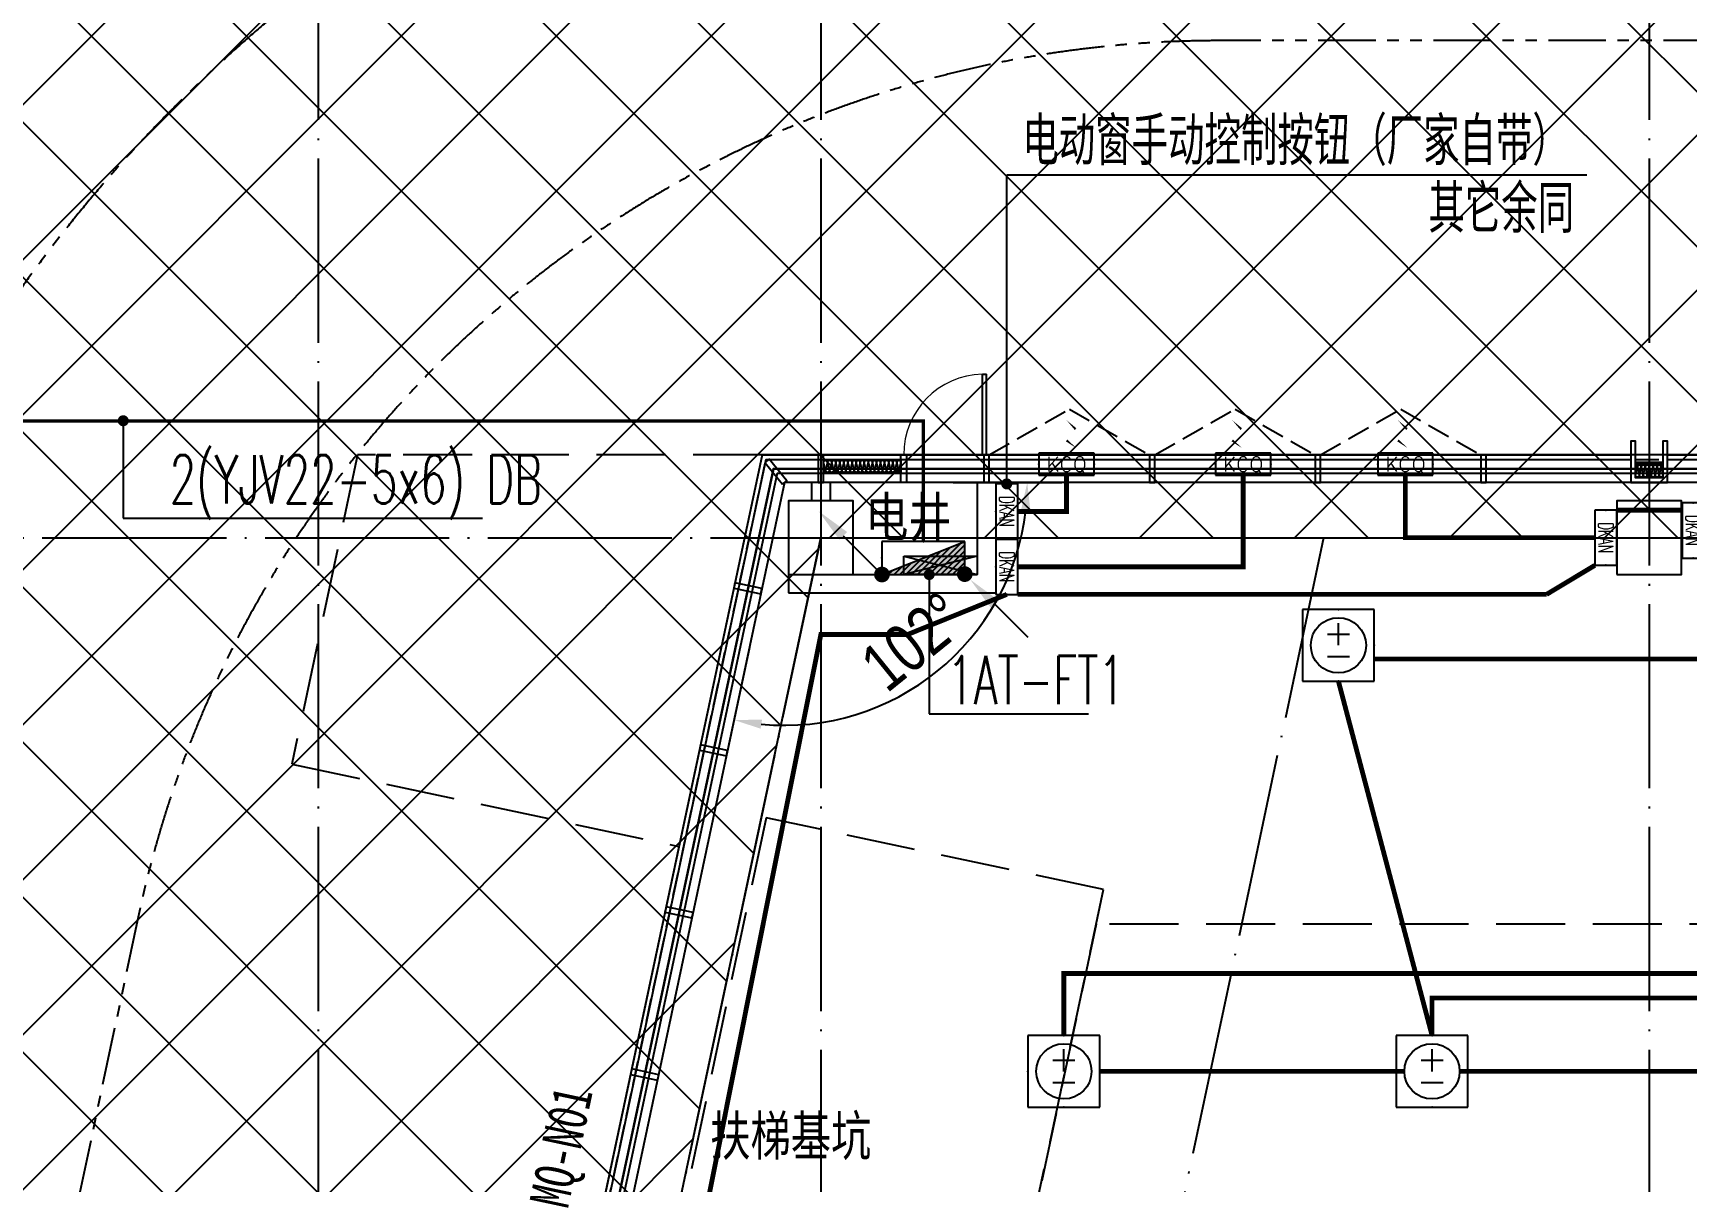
# Model space of a CAD drawing. Extents: x -233336 to 840473, y -28113 to 330904.
# Drawn here: x -3159 to 14810, y 18702 to 31182 of the extents above; entities that cross this region are included whole.
import ezdxf
from ezdxf.enums import TextEntityAlignment as Align
from ezdxf.xclip import XClip

# ---------------------------------------------------------------- set-up
doc = ezdxf.new("R2010")
doc.units = 0
doc.header["$LTSCALE"] = 1000
doc.header["$XCLIPFRAME"] = 2
for name, pattern in [('104-14# 核心筒$0$DOTE', [2.42, 2, -0.2, 0.02, -0.2]), ('14#楼幕墙$0$DASH', [0.35, 0.25, -0.1]), ('DASH', [0.35, 0.25, -0.1]), ('X-104 14#平面$0$$0$DASH', [0.35, 0.25, -0.1]), ('X-104 14#平面$0$109 3#平面$0$DASH', [0.35, 0.25, -0.1]), ('X-104 14#平面$0$PHANTOM2', [1.25, 0.625, -0.125, 0.125, -0.125, 0.125, -0.125])]:
    doc.linetypes.add(name, pattern=pattern)
doc.layers.get('0').update_dxf_attribs({"linetype": 'CONTINUOUS'})
doc.layers.get('Defpoints').update_dxf_attribs({"linetype": 'CONTINUOUS'})
for name, color, linetype in [('104-14# 核心筒$0$A_AXIS-轴线', 8, '104-14# 核心筒$0$DOTE'), ('104-14# 核心筒$0$A_STR-砼柱', 8, 'CONTINUOUS'), ('14#楼幕墙$0$A-C_玻璃幕墙', 8, 'CONTINUOUS'), ('14#楼幕墙$0$A-C_窗', 8, 'CONTINUOUS'), ('DIM-动力', 80, 'CONTINUOUS'), ('DIM-箱柜', 80, 'CONTINUOUS'), ('EQUIP-动力', 80, 'CONTINUOUS'), ('EQUIP-箱柜', 80, 'CONTINUOUS'), ('LWIRE', 80, 'CONTINUOUS'), ('WIRE-动力', 50, 'CONTINUOUS'), ('WIRE-动力控制', 160, 'DASH'), ('WIRE-插座', 160, 'CONTINUOUS'), ('X-104 14#平面$0$01-标注_尺寸', 8, 'CONTINUOUS'), ('X-104 14#平面$0$02-TEXT_标注', 9, 'CONTINUOUS'), ('X-104 14#平面$0$02-TEXT_门窗', 9, 'CONTINUOUS'), ('X-104 14#平面$0$A-C_玻璃幕墙', 8, 'CONTINUOUS'), ('X-104 14#平面$0$A-SUR_保温', 8, 'CONTINUOUS'), ('X-104 14#平面$0$A-SUR_吊顶', 8, 'CONTINUOUS'), ('X-104 14#平面$0$A-TECH_结构', 8, 'CONTINUOUS'), ('X-104 14#平面$0$A_STR-砌块墙', 7, 'CONTINUOUS'), ('内审意见修改', 2, 'CONTINUOUS')]:
    doc.layers.add(name, color=color, linetype=linetype)
doc.layers.add('X-104 14#平面$0$000套内', color=8, linetype='CONTINUOUS', lineweight=30)
doc.layers.add('X-104 14#平面$0$04-不打印_辅助线', color=8, linetype='CONTINUOUS', plot=False)
doc.layers.add('X-104 14#平面$0$降板', color=8, linetype='CONTINUOUS', plot=False)
doc.styles.add('_TCH_LABEL', font='COMPLEX', dxfattribs={"bigfont": 'GBCBIG'})
doc.styles.add('_TEL_DIM', font='ROMANS2', dxfattribs={"width": 0.8, "height": 3.5, "bigfont": 'HZDF2'})
doc.styles.get("Standard").update_dxf_attribs({"font": 'GBENOR', "bigfont": 'GBCBIG'})
doc.styles.add('X-104 14#平面$0$_TCH_DIM_T3', font='ros.shx', dxfattribs={"width": 0.8, "bigfont": 'jd.shx'})
doc.styles.add('X-104 14#平面$0$_TCH_WINDOW', font='STXIHEI.TTF', dxfattribs={"width": 0.75, "height": 3.5})
doc.styles.add('X-104 14#平面$0$Standard', font='STXIHEI.TTF', dxfattribs={"width": 0.8})
doc.dimstyles.new('X-104 14#平面$0$_TCH_ARROW&&150', dxfattribs={"dimtxt": 525, "dimasz": 300, "dimexe": 375, "dimexo": 450, "dimgap": 150, "dimtad": 1, "dimdec": 0, "dimzin": 0, "dimdsep": 46, "dimtxsty": 'X-104 14#平面$0$_TCH_DIM_T3', "dimcen": 0.09, "dimclrt": 7, "dimazin": 2, "dimtfac": 1, "dimtdec": 0, "dimtix": 1, "dimtmove": 2, "dimatfit": 3, "dimfxl": 0, "dimtolj": 1, "dimtzin": 0, "dimarcsym": 0})

# ---------------------------------------------------------------- blocks, each defined once
blk = doc.blocks.new('14#楼幕墙$0$A$C38D07553')
blk.add_lwpolyline([(-60, -300), (0, -300), (0, 0), (-60, 0)], close=True)
blk = doc.blocks.new('14#楼幕墙$0$$LinePat$岩棉板')
at = {"color": 0}
for p, q in [((0, -17), (12, -67)), ((12, -67), (24, -17))]:
    blk.add_line(p, q, dxfattribs=at)
for centre, start, end in [((12, -17), 0, 180), ((0, -67), 270, 0), ((24, -67), 180, 270)]:
    blk.add_arc(centre, 12, start, end, dxfattribs=at)
at = {"layer": 'Defpoints'}
blk.add_point((0, 0), dxfattribs=at)
at = {"layer": 'Defpoints', "color": 0}
blk.add_point((24, -84), dxfattribs=at)
blk = doc.blocks.new('*U155')
blk.add_lwpolyline([(300, 0), (0, 0), (0, 150), (300, 150)], close=True)
at = {"color": 8, "xscale": -1.785714284225998, "yscale": 1.782568518697715, "zscale": 1.782568518697715, "rotation": 180}
for p in [(0, 0), (43, 0), (86, 0), (129, 0), (171, 0), (214, 0), (257, 0)]:
    blk.add_blockref('14#楼幕墙$0$$LinePat$岩棉板', p, dxfattribs=at)
blk = doc.blocks.new('14#楼幕墙$0$A$C07E80D9E')
blk.add_lwpolyline([(-350, -50), (-50, -50), (-50, -450), (0, -450), (0, 0), (-400, 0), (-400, -450), (-350, -450)], close=True)
for points in [[(-50, -200), (-350, -200)], [(-50, -220), (-350, -220)]]:
    blk.add_lwpolyline(points)
at = {"layer": '14#楼幕墙$0$A-C_玻璃幕墙', "rotation": 180}
blk.add_blockref('*U155', (-50, -50), dxfattribs=at)
blk = doc.blocks.new('14#楼幕墙$0$A$C385D642F')
for p in [(5430, 27500), (7230, 27500), (9030, 27500), (10830, 27500), (12630, 27500)]:
    blk.add_blockref('14#楼幕墙$0$A$C38D07553', p)
for name, p, rotation in [('14#楼幕墙$0$A$C07E80D9E', (14200, 27200), 180), ('14#楼幕墙$0$A$C38D07553', (4840, 27452), 38.99999999999763), ('14#楼幕墙$0$A$C38D07553', (4467, 26111), 77.99999999997866), ('14#楼幕墙$0$A$C38D07553', (4093, 24351), 77.99999999997866), ('14#楼幕墙$0$A$C38D07553', (3719, 22590), 77.99999999997866), ('14#楼幕墙$0$A$C38D07553', (3345, 20829), 77.99999999997866)]:
    blk.add_blockref(name, p, dxfattribs=dict(rotation=rotation))
blk = doc.blocks.new('14#楼幕墙$0$A$C22714246')
at = {"linetype": '14#楼幕墙$0$DASH'}
blk.add_lwpolyline([(1740, 497), (870, 0), (0, 497)], dxfattribs=at)
at = {"layer": '14#楼幕墙$0$A-C_玻璃幕墙', "color": 1}
blk.add_lwpolyline([(899, 122, 0, 25, 0), (802, 217, 0, 0, 0), (900, 340, 25, 0, 0), (796, 422, 0, 0, 0)], format="xyseb", dxfattribs=at)
blk = doc.blocks.new('14#楼幕墙$0$$TCHSYS$DOOR2D')
for p, q in [((0.45, 0.975), (0.5, 0.975)), ((0.45, 0), (0.45, 0.975)), ((0.5, 0), (0.5, 0.975)), ((0.5, 0), (0.45, 0))]:
    blk.add_line(p, q)
at = {"lineweight": 13}
blk.add_arc((0.475, 0), 0.975, 91.4693, 180, dxfattribs=at)
blk = doc.blocks.new('14#楼幕墙')
at = {"layer": '14#楼幕墙$0$A-C_玻璃幕墙'}
for p, q in [((4762, 26600), (-1359, -2200)), ((4762, 26600), (14200, 26600)), ((4803, 26550), (-1297, -2150)), ((4803, 26550), (14200, 26550)), ((4924, 26400), (-1112, -2000)), ((5005, 26300), (-989, -1900)), ((4924, 26400), (17970, 26400)), ((18030, 26300), (5005, 26300))]:
    blk.add_line(p, q, dxfattribs=at)
blk.add_lwpolyline([(6270, 26600), (6330, 26600), (6330, 26300), (6270, 26300)], close=True, dxfattribs=at)
for points in [[(14600, 26600), (23200, 26600)], [(14600, 26550), (17970, 26550)]]:
    blk.add_lwpolyline(points, dxfattribs=at)
blk.add_blockref('14#楼幕墙$0$A$C385D642F', (0, -900), dxfattribs=at)
at = {"layer": '14#楼幕墙$0$A-C_玻璃幕墙', "xscale": 900, "yscale": 900, "zscale": -900}
blk.add_blockref('14#楼幕墙$0$$TCHSYS$DOOR2D', (6750, 26600), dxfattribs=at)
at = {"layer": '14#楼幕墙$0$A-C_窗', "rotation": 180}
for p in [(8970, 27097), (10770, 27097), (12570, 27097)]:
    blk.add_blockref('14#楼幕墙$0$A$C22714246', p, dxfattribs=at)
blk = doc.blocks.new('_FZHK')
blk.add_lwpolyline([(-0.5, -0.5), (0.5, -0.5), (0.5, 0.5), (-0.5, 0.5)], close=True)
blk = doc.blocks.new('104-14# 核心筒')
at = {"layer": '104-14# 核心筒$0$A_AXIS-轴线'}
for p, q in [((-62.7, 54018.4), (-62.7, -8545.1)), ((5400, 54018.4), (5400, -8545.1)), ((14400, 54018.4), (14400, -8545.1)), ((-24839, 25700), (120259.9, 25700))]:
    blk.add_line(p, q, dxfattribs=at)
for points in [[(5400, 25700), (-686.4, -2934.4)], [(10862.7, 25700), (4542.8, -4032.6)]]:
    blk.add_lwpolyline(points, dxfattribs=at)
at = {"layer": '104-14# 核心筒$0$A_STR-砼柱', "xscale": 700, "yscale": 800, "zscale": 800}
for p in [(5400, 25700), (14400, 25700)]:
    blk.add_blockref('_FZHK', p, dxfattribs=at)
blk = doc.blocks.new('X-104 14#平面$0$pdg')
blk.add_lwpolyline([(0, 200), (800, 200), (800, 0), (0, 0)], close=True)
for points in [[(800, 200), (0, 0)], [(0, 200), (800, 0)]]:
    blk.add_lwpolyline(points)
blk = doc.blocks.new('X-104 14#平面$0$$LinePat$岩棉板')
at = {"color": 0}
for p, q in [((0, -17), (12, -67)), ((12, -67), (24, -17))]:
    blk.add_line(p, q, dxfattribs=at)
for centre, start, end in [((12, -17), 0, 180), ((0, -67), 270, 0), ((24, -67), 180, 270)]:
    blk.add_arc(centre, 12, start, end, dxfattribs=at)
at = {"layer": 'Defpoints'}
blk.add_point((0, 0.1), dxfattribs=at)
at = {"layer": 'Defpoints', "color": 0}
blk.add_point((24, -84), dxfattribs=at)
blk = doc.blocks.new('*U105')
at = {"color": 8}
blk.add_lwpolyline([(0, 150), (840, 150), (840, 0), (0, 0)], close=True, dxfattribs=at)
at = {"color": 8, "xscale": -1.842105261622807, "yscale": 1.782568518697715, "zscale": 1.782568518697715}
for p in [(44, 150), (88, 150), (133, 150), (177, 150), (221, 150), (265, 150), (309, 150), (354, 150), (398, 150), (442, 150), (486, 150), (531, 150), (575, 150), (619, 150), (663, 150), (707, 150), (752, 150), (796, 150), (840, 150)]:
    blk.add_blockref('X-104 14#平面$0$$LinePat$岩棉板', p, dxfattribs=at)
blk = doc.blocks.new('*D195')
at = {"layer": 'Defpoints', "color": 0}
for p in [(5005, 26300), (6388, 26300), (4718, 24947), (5994, 23854)]:
    blk.add_point(p, dxfattribs=at)
at = {"layer": 'X-104 14#平面$0$01-标注_尺寸', "color": 0, "lineweight": -2}
for p, q in [((6838, 26300), (8018, 26300)), ((4624, 24507), (4379, 23353))]:
    blk.add_line(p, q, dxfattribs=at)
blk.add_arc((5005, 26300), 2638, 264.5194, 353.4806, dxfattribs=at)
at = {"layer": 'X-104 14#平面$0$01-标注_尺寸', "color": 0}
for points in [[(7576, 26003), (7676, 25998), (7643, 26300)], [(4746, 23625), (4761, 23723), (4457, 23720)]]:
    blk.add_solid(points, dxfattribs=at)
at = {"layer": 'X-104 14#平面$0$01-标注_尺寸', "color": 7, "insert": (6406, 24570), "char_height": 525, "attachment_point": 5, "rotation": 39, "style": 'X-104 14#平面$0$_TCH_DIM_T3'}
blk.add_mtext('\\A1;102%%d', dxfattribs=at)
blk = doc.blocks.new('$equip$00001344')
for p, q in [((0.65, 0.65), (-0.65, 0.65)), ((-0.65, 0.65), (-0.65, -0.65)), ((0.65, -0.65), (0.65, 0.65)), ((0, 0), (0, 0.4)), ((-0.2, 0.2), (0.2, 0.2)), ((-0.2, -0.2), (0.2, -0.2)), ((-0.65, -0.65), (0.65, -0.65))]:
    blk.add_line(p, q)
blk.add_circle((0, 0), 0.5)
for p in [(0, 0.65), (-0.65, 0), (0.65, 0), (0, -0.65)]:
    blk.add_point(p)
at = {"flags": 9}
blk.add_attdef('A', (0, 0), '', height=0.00002, dxfattribs=at)
blk = doc.blocks.new('*X30')
at = {"color": 0}
for p, q in [((-70.7, 0), (48.8, 119.5)), ((-35.4, 0), (107.7, 143.1)), ((0, 0), (166.7, 166.7)), ((35.4, 0), (225.6, 190.2)), ((70.7, 0), (250, 179.3)), ((106.1, 0), (250, 143.9)), ((141.4, 0), (250, 108.6)), ((-247.5, 0), (-245.8, 1.7)), ((-212.1, 0), (-186.9, 25.2)), ((-176.8, 0), (-128, 48.8)), ((-141.4, 0), (-69, 72.4)), ((-106.1, 0), (-10.1, 96)), ((176.8, 0), (250, 73.2)), ((212.1, 0), (250, 37.9)), ((247.5, 0), (250, 2.5))]:
    blk.add_line(p, q, dxfattribs=at)
blk = doc.blocks.new('$equip$00001425')
for p, q in [((-0.75, 0), (0.75, 0.6)), ((0.75, 0.6), (-0.75, 0.6)), ((-0.75, 0.6), (-0.75, 0)), ((0.75, 0), (0.75, 0.6)), ((-0.75, 0), (0.75, 0))]:
    blk.add_line(p, q)
for p in [(0, 0.6), (-0.75, 0.3), (0.75, 0.3), (0, 0)]:
    blk.add_point(p)
blk.add_solid([(-0.75, 0), (0.75, 0), (0.75, 0.6)])
at = {"xscale": 0.00300000000061118, "yscale": 0.00300000000061118, "zscale": 0.00300000000061118}
blk.add_blockref('*X30', (0, 0), dxfattribs=at)
at = {"style": '_TCH_LABEL', "flags": 9}
blk.add_attdef('A', (0, 0), '', height=0.00002, dxfattribs=at)
blk = doc.blocks.new('$TelecSys$00000081')
for p, q in [((0.104, 0.104), (0.104, 0.104)), ((-0.104, -0.104), (-0.104, -0.104)), ((-1.15, -1.15), (-0.55, -0.55))]:
    blk.add_line(p, q)
at = {"const_width": 0.142}
blk.add_lwpolyline([(0.071, 0, 1), (-0.071, 0, 1)], format="xyb", close=True, dxfattribs=at)
blk.add_solid([(-0.62, -0.48), (-0.48, -0.62), (-0.1, -0.1)])
at = {"width": 0.8, "flags": 9}
blk.add_attdef('A', (0, 0), '', height=0.00002, rotation=180, dxfattribs=at)
blk = doc.blocks.new('$TelecSys$00000079')
for p, q in [((0.7, 0.7), (0, 0)), ((0.104, 0.104), (0.104, 0.104)), ((-0.104, -0.104), (-0.104, -0.104))]:
    blk.add_line(p, q)
at = {"const_width": 0.142}
blk.add_lwpolyline([(-0.071, 0, 1), (0.071, 0, 1)], format="xyb", close=True, dxfattribs=at)
blk.add_solid([(0.63, 0.77), (0.77, 0.63), (1.15, 1.15)])
at = {"width": 0.8, "flags": 9}
blk.add_attdef('A', (0, 0), '', height=0.00002, dxfattribs=at)
blk = doc.blocks.new('$equip$00001816')
for p, q in [((0.75, 0.6), (-0.75, 0.6)), ((-0.75, 0.6), (-0.75, 0)), ((0.75, 0), (0.75, 0.6)), ((-0.75, 0), (0.75, 0))]:
    blk.add_line(p, q)
for p in [(0, 0.6), (-0.75, 0.3), (0, 0), (0.75, 0.3)]:
    blk.add_point(p)
at = {"color": 7, "style": '_TEL_DIM'}
blk.add_attdef('$TEXT$', text='', height=0.4, dxfattribs=at).set_placement((0, 0.3), align=Align.MIDDLE_CENTER)
at = {"color": 7, "style": '_TEL_DIM', "flags": 1}
blk.add_attdef('A', text='', height=0.00002, dxfattribs=at).set_placement((0, 0), align=Align.MIDDLE_CENTER)
blk = doc.blocks.new('X-104 14#平面')
at = {"layer": 'X-104 14#平面$0$降板'}
h = blk.add_hatch(dxfattribs=at)
h.set_pattern_fill('ANSI37', color=256, scale=750)
h.set_pattern_definition([(45, (0, 0), (-841.899, 841.899), []), (135, (0, 0), (-841.899, -841.899), [])])
h.paths.add_polyline_path([(83500, 40800), (86400, 48900), (86400, 51400), (77509.2, 51400), (58917.8, 35800), (-4608.4, 35800), (-12111.5, -2800), (112466, -2800), (116300, 1125.5), (116300, 11750), (115900, 11750), (107700, -0.1), (86400, 0), (77400, 799.9), (59400, 799.9), (50400, 0), (-62.7, 0), (5400, 25700), (68400, 25700)])
at = {"layer": 'X-104 14#平面$0$000套内'}
blk.add_lwpolyline([(23450, -2050), (-1173.2, -2050), (4884.7, 26450), (23400, 26450), (23400, 14750), (22050, 14750), (22050, 10650), (23450, 10650)], close=True, dxfattribs=at)
at = {"layer": 'X-104 14#平面$0$A-C_玻璃幕墙'}
blk.add_lwpolyline([(-1359, -2200), (108091.7, -2200), (111291.5, 2370.2), (113380.4, 907.7), (115789.3, 4348.2), (113700.6, 5810.6), (116900.2, 10380.5), (116900.2, 38462.2), (99065.1, 43424.4), (96015.6, 32464.2), (85707.2, 35332.3), (87317.1, 41118.6), (83503.2, 42179.7), (66340.6, 26600), (4762.5, 26600)], close=True, dxfattribs=at)
at = {"layer": 'X-104 14#平面$0$A-SUR_吊顶', "linetype": 'X-104 14#平面$0$PHANTOM2'}
for p, q in [((57679.8, 31100), (9724.7, 31100)), ((-2013.1, 21594.9), (-5227.2, 6473.9))]:
    blk.add_line(p, q, dxfattribs=at)
at = {"layer": 'X-104 14#平面$0$A-SUR_吊顶', "linetype": 'X-104 14#平面$0$109 3#平面$0$DASH', "ltscale": 3}
for points in [[(109062.3, -4432.1), (119297.3, 10714.5), (117562.9, 11100.5), (120741.8, 38794.6), (99426.9, 44725), (92631.2, 20300), (86987.2, 20300), (86987.2, 21500), (8392.2, 21500), (5688.7, 8781.2), (-2733.6, 10571.4), (-6009.8, -4841.7), (40178.1, -2825.1), (39845.1, -4916.4), (83845.6, -2647.5)], [(8472.4, 21877.7), (4804.4, 22657.3), (3785.6, 17864.4), (7453.7, 17084.8)]]:
    blk.add_lwpolyline(points, close=True, dxfattribs=at)
blk.add_lwpolyline([(4762.5, 26600), (366.7, 26600), (-347.3, 23241.2), (3858.5, 22347.2)], dxfattribs=at)
at = {"layer": 'X-104 14#平面$0$A-SUR_吊顶', "linetype": 'X-104 14#平面$0$PHANTOM2'}
for radius in [16000, 12000]:
    blk.add_arc((9724.7, 19100), radius, 90, 168, dxfattribs=at)
at = {"layer": 'X-104 14#平面$0$A-TECH_结构', "linetype": 'X-104 14#平面$0$$0$DASH'}
blk.add_lwpolyline([(87207.3, 41097.2), (85610.8, 35359.1), (96063.8, 32450.8), (99099.8, 43362.9), (116850.2, 38424.2), (116850.2, 10396.2), (108065.7, -2149.5), (-1297.3, -2149.5), (4803.7, 26550), (66359.9, 26550), (83516.4, 42124.1)], close=True, dxfattribs=at)
at = {"layer": 'X-104 14#平面$0$A_STR-砌块墙'}
for p, q in [((5300, 26300), (5300, 26100)), ((5500, 26300), (5300, 26300)), ((5500, 26300), (5500, 26100)), ((7100, 26300), (7100, 25300)), ((7300, 26300), (7100, 26300)), ((7300, 26300), (7300, 25100)), ((5500, 26100), (5300, 26100)), ((5050, 25300), (7100, 25300)), ((5050, 25300), (5050, 25100)), ((5050, 25100), (7300, 25100))]:
    blk.add_line(p, q, dxfattribs=at)
at = {"layer": 'X-104 14#平面$0$降板'}
blk.add_lwpolyline([(83500, 40800), (86400, 48900), (86400, 51400), (77509.2, 51400), (58917.8, 35800), (-4608.4, 35800), (-12111.5, -2800), (112466, -2800), (116300, 1125.5), (116300, 11750), (115900, 11750), (107700, -0.1), (86400, 0), (77400, 799.9), (59400, 799.9), (50400, 0), (-62.7, 0), (5400, 25700), (68400, 25700)], close=True, dxfattribs=at)
ref = blk.add_blockref('104-14# 核心筒', (0, 0))
XClip(ref).set_block_clipping_path([(-38664.3623821461, -25500), (139216.5485069363, 330900)])
for name, p in [('14#楼幕墙', (0, 0)), ('X-104 14#平面$0$pdg', (6300, 25300))]:
    blk.add_blockref(name, p)
at = {"layer": 'X-104 14#平面$0$A-SUR_保温'}
blk.add_blockref('*U105', (5430, 26400), dxfattribs=at)
at = {"layer": 'X-104 14#平面$0$02-TEXT_标注', "style": 'X-104 14#平面$0$Standard', "width": 0.8}
blk.add_text('电井', height=428.14, dxfattribs=at).set_placement((5883.5, 25710.8))
at = {"layer": 'X-104 14#平面$0$02-TEXT_门窗', "style": 'X-104 14#平面$0$_TCH_WINDOW', "width": 0.75}
blk.add_text('MQ-N01', height=428.14, rotation=78.0002, dxfattribs=at).set_placement((2650.4, 18397.6))
at = {"layer": 'X-104 14#平面$0$04-不打印_辅助线', "style": 'X-104 14#平面$0$_TCH_WINDOW', "width": 0.75}
blk.add_text('扶梯基坑', height=428.14, dxfattribs=at).set_placement((4197, 18989.7))
at = {"layer": 'X-104 14#平面$0$01-标注_尺寸'}
dim = blk.add_angular_dim_3p(base=(5993.6, 23854.1), center=(5005.4, 26300), p1=(4717.9, 24947.2), p2=(6388.5, 26300), text='102%%d', dimstyle='X-104 14#平面$0$_TCH_ARROW&&150', dxfattribs=at)
dim.commit()
dim.dimension.update_dxf_attribs({"geometry": '*D195', "text_midpoint": (6406, 24570.5)})

msp = doc.modelspace()

# ---------------------------------------------------------------- linework, layer by layer
at = {"layer": 'DIM-动力', "color": 80}
for p, q in [((7420, 26284.2), (7420, 29642.3)), ((7420, 29642.3), (13722.7, 29642.3))]:
    msp.add_line(p, q, dxfattribs=at)
at = {"layer": 'DIM-动力', "color": 80, "const_width": 60}
msp.add_lwpolyline([(7420, 26254.2, 1), (7420, 26314.2, 1)], format="xyb", close=True, dxfattribs=at)
at = {"layer": 'DIM-箱柜'}
for p, q in [((6577.5, 25300), (6577.5, 23785.7)), ((6577.5, 23785.7), (8309.6, 23785.7))]:
    msp.add_line(p, q, dxfattribs=at)
at = {"layer": 'DIM-箱柜', "const_width": 60}
msp.add_lwpolyline([(6577.5, 25330, 1), (6577.5, 25270, 1)], format="xyb", close=True, dxfattribs=at)
at = {"layer": 'WIRE-动力', "color": 50, "linetype": 'Continuous', "const_width": 37.5}
msp.add_lwpolyline([(6513.8, 25660), (6513.8, 26967.7), (-5505.3, 26967.7), (-10676.8, 3348.7)], dxfattribs=at)
at = {"layer": 'WIRE-动力控制', "color": 160, "const_width": 52.5}
for points in [[(19248.1, 24381.9), (11413.5, 24381.9)], [(20326.4, 20966.5), (8040.8, 20966.5), (8040.8, 20292.9)], [(20326.4, 20699.9), (12040.8, 20699.9), (12040.8, 20292.9)]]:
    msp.add_lwpolyline(points, dxfattribs=at)
at = {"layer": 'WIRE-插座', "color": 160, "const_width": 52.5}
for points in [[(7540, 25984.2), (8069.8, 25984.2), (8069.8, 26377.7)], [(7540, 25384.2), (9988.1, 25384.2), (9988.1, 26377.7)], [(13810, 25700), (11750.9, 25700), (11750.9, 26377.7)], [(12040.8, 20292.9), (11023.5, 24141)], [(8430.8, 19902.9), (11740.8, 19902.9)], [(12340.8, 19902.9), (16650.8, 19902.9)]]:
    msp.add_lwpolyline(points, dxfattribs=at)
at = {"layer": 'WIRE-插座', "const_width": 52.5}
for points in [[(14050, 26000), (14750, 26000)], [(13284.7, 25084.2), (13810, 25400)], [(2268.7, 8939.7), (5400, 24648.8), (6343.2, 24648.8), (7420, 25084.2)], [(7540, 25084.2), (13284.7, 25084.2)]]:
    msp.add_lwpolyline(points, dxfattribs=at)
at = {"layer": '内审意见修改'}
for p, q in [((-2179.4, 26970.6), (-2179.4, 25913.6)), ((-2179.4, 25913.6), (1725.4, 25913.6))]:
    msp.add_line(p, q, dxfattribs=at)
at = {"layer": '内审意见修改', "const_width": 60}
msp.add_lwpolyline([(-2179.4, 27000.6, 1), (-2179.4, 26940.6, 1)], format="xyb", close=True, dxfattribs=at)

# ---------------------------------------------------------------- block references
msp.add_blockref('X-104 14#平面', (0, 0))
at = {"layer": 'EQUIP-动力', "color": 80, "xscale": 400, "yscale": 400, "zscale": 400}
for p in [(8069.8, 26377.7), (9988.1, 26377.7), (11750.9, 26377.7)]:
    msp.add_blockref('$equip$00001816', p, dxfattribs=at).add_auto_attribs({'$TEXT$': 'KCQ'})
at = {"layer": 'EQUIP-动力', "color": 80}
ref = msp.add_blockref('$equip$00001816', (7300, 25984.2), dxfattribs=dict(at, xscale=400, yscale=400, zscale=400, rotation=270))
ref.add_attrib('$TEXT$', 'DKAN', dxfattribs={"layer": '0', "color": 7, "height": 160, "rotation": 270, "style": '_TEL_DIM', "width": 0.6}).set_placement((7420, 25984.2), align=Align.MIDDLE_CENTER)
ref = msp.add_blockref('$equip$00001816', (14757.3, 25777.9), dxfattribs=dict(at, xscale=400, yscale=400, zscale=400, rotation=270))
ref.add_attrib('$TEXT$', 'DKAN', dxfattribs={"layer": '0', "color": 7, "height": 160, "rotation": 270, "style": '_TEL_DIM', "width": 0.6}).set_placement((14877.3, 25777.9), align=Align.MIDDLE_CENTER)
ref = msp.add_blockref('$equip$00001816', (13810, 25700), dxfattribs=dict(at, xscale=400, yscale=400, zscale=400, rotation=270))
ref.add_attrib('$TEXT$', 'DKAN', dxfattribs={"layer": '0', "color": 7, "height": 160, "rotation": 270, "style": '_TEL_DIM', "width": 0.6}).set_placement((13930, 25700), align=Align.MIDDLE_CENTER)
ref = msp.add_blockref('$equip$00001816', (7300, 25384.2), dxfattribs=dict(at, xscale=400, yscale=400, zscale=400, rotation=270))
ref.add_attrib('$TEXT$', 'DKAN', dxfattribs={"layer": '0', "color": 7, "height": 160, "rotation": 270, "style": '_TEL_DIM', "width": 0.6}).set_placement((7420, 25384.2), align=Align.MIDDLE_CENTER)
at = {"layer": 'EQUIP-动力', "color": 80, "xscale": 600, "yscale": 600, "zscale": 600}
for p in [(11023.5, 24531), (8040.8, 19902.9), (12040.8, 19902.9)]:
    msp.add_blockref('$equip$00001344', p, dxfattribs=at)
at = {"layer": 'EQUIP-箱柜', "color": 80, "xscale": 600, "yscale": 600, "zscale": 600}
msp.add_blockref('$equip$00001425', (6513.8, 25300), dxfattribs=at)
at = {"layer": 'LWIRE', "xscale": 600, "yscale": 600, "zscale": 600, "rotation": 90}
for name, p in [('$TelecSys$00000079', (6063.8, 25300)), ('$TelecSys$00000081', (6963.8, 25304.5))]:
    msp.add_blockref(name, p, dxfattribs=at)

# ---------------------------------------------------------------- texts
at = {"layer": 'DIM-动力', "color": 7, "style": '_TEL_DIM', "width": 0.8}
for s, height, p in [('电动窗手动控制按钮（厂家自带）', 520.866, (7589.3, 29747.3)), ('其它余同', 520.87, (12001, 29012.3))]:
    msp.add_text(s, height=height, dxfattribs=at).set_placement(p)
at = {"layer": 'DIM-箱柜', "color": 7, "style": '_TEL_DIM', "width": 0.64}
msp.add_text('1AT-FT1', height=525, dxfattribs=at).set_placement((6773.4, 23890.7))
at = {"layer": '内审意见修改', "color": 7, "style": '_TEL_DIM', "width": 0.64}
msp.add_text('2(YJV22-5x6) DB', height=525, dxfattribs=at).set_placement((-1676.3, 26072.9))

doc.saveas('drawing.dxf')
